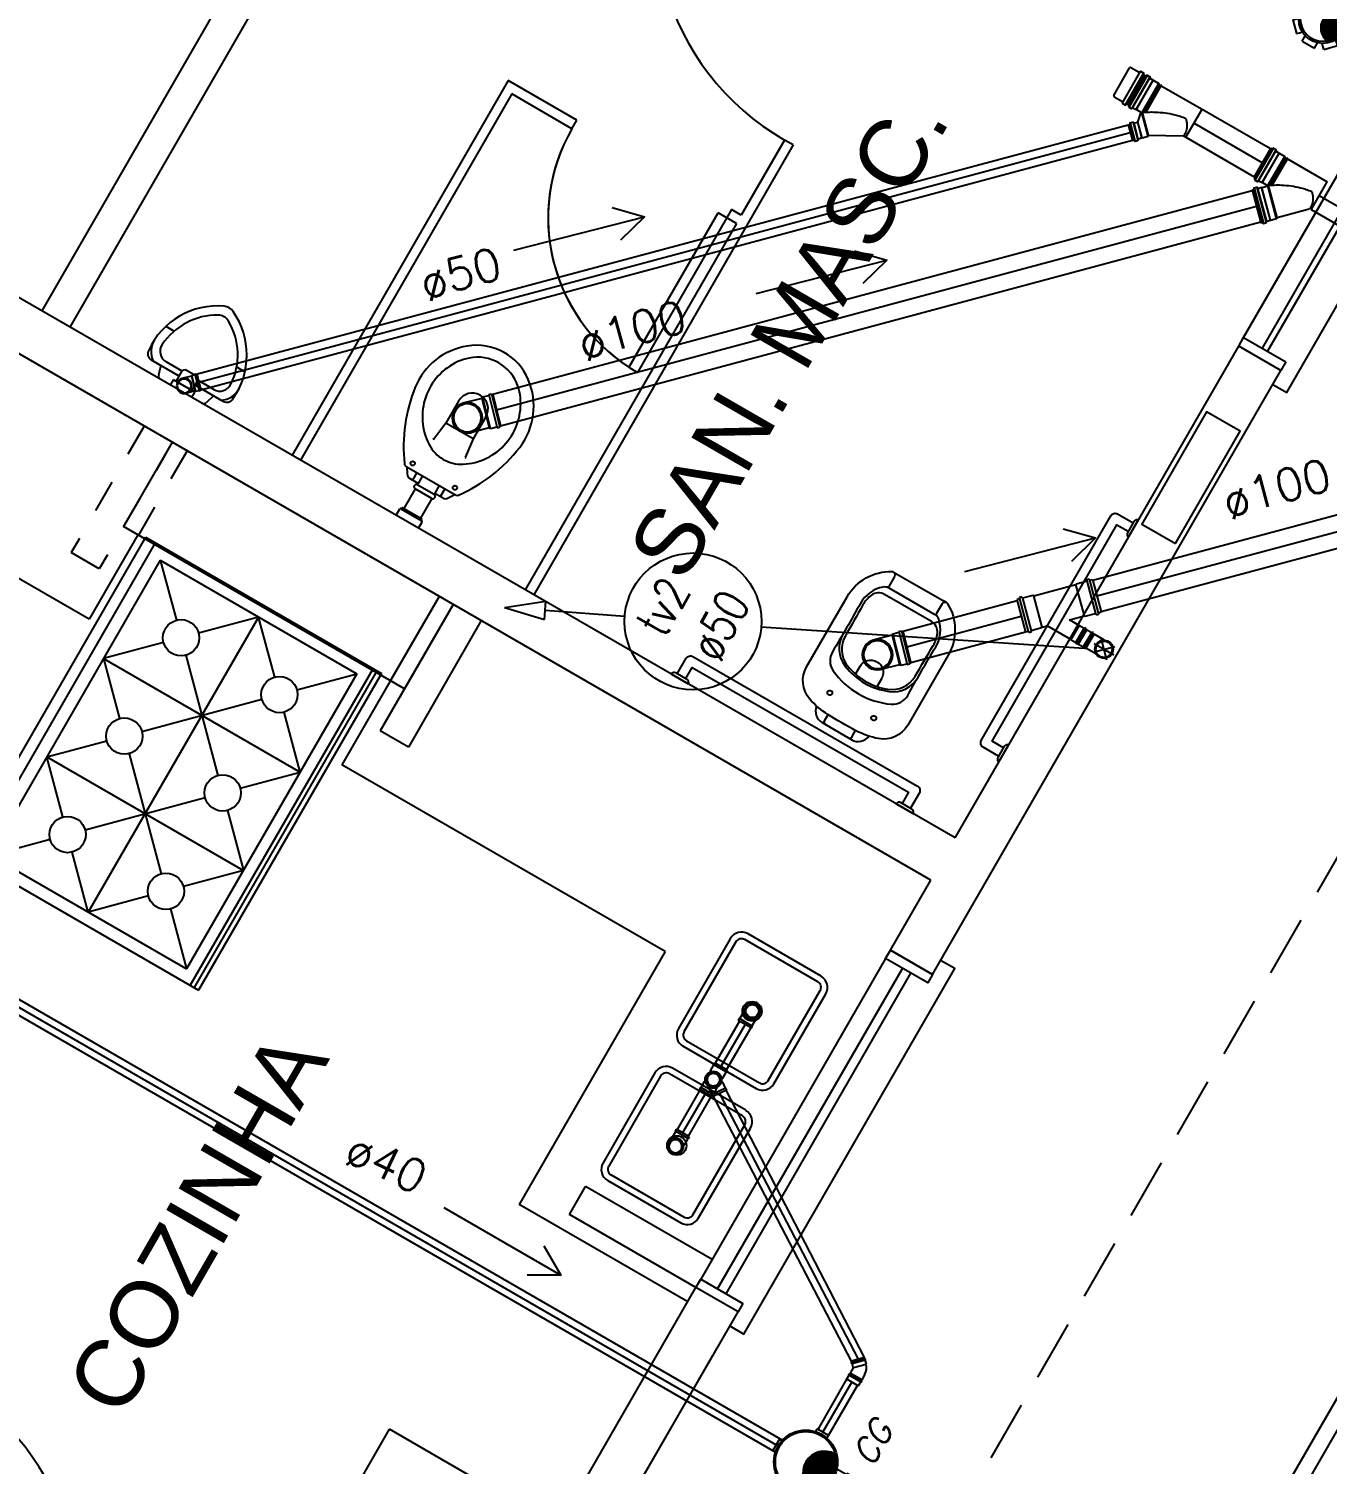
# Model space of a CAD drawing. Extents: x 384 to 538, y 71 to 145.
# Drawn here: x 477.157 to 481.161, y 98.528 to 102.953 of the extents above; entities that cross this region are included whole.
import ezdxf
from ezdxf.enums import TextEntityAlignment as Align

# ---------------------------------------------------------------- set-up
doc = ezdxf.new("R2010")
doc.units = 0
doc.header["$LTSCALE"] = 0.005
doc.linetypes.add('HIDDEN', pattern=[9.525, 6.35, -3.175])
doc.linetypes.add('TRACEJADO_G', pattern=[0.375, 0.25, -0.125])
doc.layers.get('0').update_dxf_attribs({"linetype": 'CONTINUOUS'})
for name, color, linetype in [('A-COTAS', 1, 'CONTINUOUS'), ('A-PAREDE', 5, 'CONTINUOUS'), ('A-PISOS-CTEL', 2, 'TRACEJADO_G'), ('A-TEXTO', 3, 'CONTINUOUS'), ('A-WC', 1, 'CONTINUOUS'), ('ARQ-ALV-CORTE', 5, 'CONTINUOUS'), ('ARQ-ALV-ENCOBERTA', 8, 'CONTINUOUS'), ('ARQ-ALV-VISTA2', 2, 'CONTINUOUS'), ('ARQ-BNC-VISTA', 1, 'CONTINUOUS'), ('ARQ-ESQ-VISTA1', 2, 'CONTINUOUS'), ('ARQ-TXT-1_050', 2, 'CONTINUOUS'), ('EIXOS', 1, 'CONTINUOUS'), ('ESGOTO', 3, 'CONTINUOUS'), ('H-ESGOTO', 3, 'CONTINUOUS'), ('H-SITUAÇÃO', 3, 'CONTINUOUS'), ('PAG', 1, 'CONTINUOUS'), ('PROJ', 4, 'CONTINUOUS'), ('SANIT', 3, 'CONTINUOUS'), ('TIGRECAD', 3, 'CONTINUOUS'), ('TINTERNO', 9, 'CONTINUOUS'), ('TUB-ESGOTO', 7, 'CONTINUOUS')]:
    doc.layers.add(name, color=color, linetype=linetype)
doc.styles.add('ARCAD1', font='romans.shx')
doc.styles.add('ESC-50-A20', font='arial.ttf', dxfattribs={"height": 0.1})
doc.styles.add('SIMPLEX', font='SIMPLEX.SHX')
doc.styles.get("Standard").update_dxf_attribs({"font": 'simplex.shx'})

# ---------------------------------------------------------------- blocks, each defined once
blk = doc.blocks.new('JO90100S')
at = {"layer": 'ESGOTO'}
for p, q in [((58.2, 46.7), (-1.9, 46.7)), ((58.2, 46.7), (61.6, 49)), ((58.2, -47.3), (58.2, 46.7)), ((61.6, 49), (61.6, -51)), ((61.6, 49), (81.6, 49)), ((81.6, -53.3), (81.6, 52)), ((81.6, 52), (90.2, 52)), ((90.2, -53.3), (90.2, 52)), ((90.2, 49), (93.6, 49)), ((93.6, -51), (93.6, 49)), ((58.2, -47.3), (-1.9, -47.2)), ((58.2, -47.3), (61.6, -51)), ((61.6, -51), (81.6, -51)), ((81.6, -53.3), (90.2, -53.3)), ((90.2, -51), (93.6, -51))]:
    blk.add_line(p, q, dxfattribs=at)
for radius in [46.9, 42.8]:
    blk.add_circle((0, 0), radius, dxfattribs=at)
blk = doc.blocks.new('*X14')
at = {"color": 0, "linetype": 'Continuous'}
for p, q in [((126.6, 133.1), (192.7, 133.1)), ((127.2, 135), (192.3, 135)), ((127.8, 136.9), (191.9, 136.9)), ((128.4, 138.8), (191.4, 138.8)), ((129.2, 140.6), (190.8, 140.6)), ((130, 142.5), (190.2, 142.5)), ((130.9, 144.4), (189.6, 144.4)), ((132, 146.2), (188.8, 146.2)), ((133.1, 148.1), (188, 148.1)), ((134.3, 150), (187.1, 150)), ((135.6, 151.9), (186.2, 151.9)), ((137.1, 153.8), (185.2, 153.8)), ((138.7, 155.6), (184.1, 155.6)), ((140.5, 157.5), (182.9, 157.5)), ((142.5, 159.4), (181.7, 159.4)), ((144.7, 161.2), (180.3, 161.2)), ((147.2, 163.1), (178.9, 163.1)), ((150, 165), (177.3, 165)), ((153.2, 166.9), (175.6, 166.9)), ((157.2, 168.8), (173.8, 168.8)), ((162.2, 170.6), (171.9, 170.6)), ((125, 121.9), (194, 121.9)), ((125, 120), (194, 120)), ((125, 118.1), (194, 118.1)), ((125.1, 123.8), (193.9, 123.8)), ((125.1, 116.2), (193.9, 116.2)), ((125.3, 125.6), (193.8, 125.6)), ((125.3, 114.4), (193.8, 114.4)), ((125.5, 127.5), (193.6, 127.5)), ((125.5, 112.5), (193.6, 112.5)), ((125.8, 129.4), (193.4, 129.4)), ((125.8, 110.6), (193.4, 110.6)), ((126.2, 131.2), (193.1, 131.2)), ((126.2, 108.8), (193.1, 108.8)), ((126.6, 106.9), (192.7, 106.9)), ((127.2, 105), (192.3, 105)), ((127.8, 103.1), (191.9, 103.1)), ((128.4, 101.2), (191.4, 101.2)), ((129.2, 99.4), (190.8, 99.4)), ((130, 97.5), (190.2, 97.5)), ((130.9, 95.6), (189.6, 95.6)), ((132, 93.8), (188.8, 93.8)), ((133.1, 91.9), (188, 91.9)), ((134.3, 90), (187.1, 90)), ((135.6, 88.1), (186.2, 88.1)), ((137.1, 86.2), (185.2, 86.2)), ((138.7, 84.4), (184.1, 84.4)), ((140.5, 82.5), (182.9, 82.5)), ((142.5, 80.6), (181.7, 80.6)), ((144.7, 78.8), (180.3, 78.8)), ((147.2, 76.9), (178.9, 76.9)), ((150, 75), (177.3, 75)), ((153.2, 73.1), (175.6, 73.1)), ((157.2, 71.2), (173.8, 71.2)), ((162.2, 69.4), (171.9, 69.4))]:
    blk.add_line(p, q, dxfattribs=at)
blk = doc.blocks.new('27150012')
at = {"layer": 'ESGOTO'}
for p, q in [((22, 90.5), (-22, 90.5)), ((-22, 90.5), (-22, 71.7)), ((22, 90.5), (22, 71.7)), ((-48.4, 79.5), (-79.5, 48.4)), ((-79.5, 48.4), (-66.3, 35.1)), ((-48.4, 79.5), (-35.1, 66.3)), ((48.4, 79.5), (35.1, 66.3)), ((79.5, 48.4), (48.4, 79.5)), ((79.5, 48.4), (66.3, 35.1)), ((-90.5, 22), (-90.5, -22)), ((-90.5, 22), (-71.7, 22)), ((69.8, 27.5), (111, 27.5)), ((111, 32), (111, -32)), ((111, 32), (124, 32)), ((124, 32), (124, -32)), ((124, 27.5), (129, 27.5)), ((129, 27.5), (129, -27.5)), ((-90.5, -22), (-71.7, -22)), ((-79.5, -48.4), (-66.3, -35.1)), ((79.5, -48.4), (66.3, -35.1)), ((69.8, -27.5), (111, -27.5)), ((111, -32), (124, -32)), ((124, -27.5), (129, -27.5)), ((-79.5, -48.4), (-48.4, -79.5)), ((-48.4, -79.5), (-35.1, -66.3)), ((-22, -90.5), (-22, -71.7)), ((22, -90.5), (22, -71.7)), ((48.4, -79.5), (35.1, -66.3)), ((48.4, -79.5), (79.5, -48.4)), ((-22, -90.5), (22, -90.5))]:
    blk.add_line(p, q, dxfattribs=at)
for radius in [75, 69]:
    blk.add_circle((0, 0), radius, dxfattribs=at)
at = {"layer": 'ESGOTO', "linetype": 'Continuous'}
blk.add_arc((53, 0), 53, 98.8356, 261.1644, dxfattribs=at)
blk.add_blockref('*X14', (-125, -120), dxfattribs=at)
blk = doc.blocks.new('*X16')
at = {"color": 0}
for p, q in [((217.5, 236.2), (288.7, 236.2)), ((219.9, 238.1), (287.4, 238.1)), ((222.6, 240), (286.1, 240)), ((225.4, 241.9), (284.8, 241.9)), ((228.5, 243.8), (283.3, 243.8)), ((231.9, 245.6), (281.9, 245.6)), ((235.7, 247.5), (280.3, 247.5)), ((240, 249.4), (278.7, 249.4)), ((245.2, 251.2), (277.1, 251.2)), ((251.7, 253.1), (275.3, 253.1)), ((261.8, 255), (273.5, 255)), ((185.1, 178.1), (309, 178.1)), ((185.4, 180), (308.8, 180)), ((185.7, 181.9), (308.6, 181.9)), ((186, 183.8), (308.4, 183.8)), ((186.4, 185.6), (308.1, 185.6)), ((186.8, 187.5), (307.8, 187.5)), ((187.2, 189.4), (307.5, 189.4)), ((187.7, 191.2), (307.1, 191.2)), ((188.3, 193.1), (306.7, 193.1)), ((188.9, 195), (306.3, 195)), ((189.5, 196.9), (305.9, 196.9)), ((190.2, 198.8), (305.4, 198.8)), ((191, 200.6), (304.9, 200.6)), ((191.8, 202.5), (304.4, 202.5)), ((192.6, 204.4), (303.8, 204.4)), ((193.5, 206.2), (303.2, 206.2)), ((194.4, 208.1), (302.6, 208.1)), ((195.4, 210), (301.9, 210)), ((196.5, 211.9), (301.2, 211.9)), ((197.6, 213.8), (300.5, 213.8)), ((198.8, 215.6), (299.7, 215.6)), ((200.1, 217.5), (298.9, 217.5)), ((201.4, 219.4), (298.1, 219.4)), ((202.8, 221.2), (297.2, 221.2)), ((204.3, 223.1), (296.3, 223.1)), ((205.9, 225), (295.3, 225)), ((207.5, 226.9), (294.3, 226.9)), ((209.3, 228.8), (293.3, 228.8)), ((211.2, 230.6), (292.2, 230.6)), ((213.1, 232.5), (291.1, 232.5)), ((215.3, 234.4), (289.9, 234.4)), ((184.4, 166.9), (309.4, 166.9)), ((184.5, 170.6), (309.4, 170.6)), ((184.5, 168.8), (309.4, 168.8)), ((184.5, 165), (309.4, 165)), ((184.5, 163.1), (309.4, 163.1)), ((184.6, 172.5), (309.3, 172.5)), ((184.6, 161.2), (309.3, 161.2)), ((184.7, 174.4), (309.2, 174.4)), ((184.8, 159.4), (309.2, 159.4)), ((184.9, 176.2), (309.1, 176.2)), ((185, 157.5), (309.1, 157.5)), ((185.2, 155.6), (308.9, 155.6)), ((185.5, 153.8), (308.7, 153.8)), ((185.8, 151.9), (308.5, 151.9)), ((186.2, 150), (308.2, 150)), ((186.5, 148.1), (308, 148.1)), ((187, 146.2), (307.7, 146.2)), ((187.5, 144.4), (307.3, 144.4)), ((188, 142.5), (307, 142.5)), ((188.6, 140.6), (306.6, 140.6)), ((189.2, 138.8), (306.1, 138.8)), ((189.8, 136.9), (305.7, 136.9)), ((190.6, 135), (305.2, 135)), ((191.3, 133.1), (304.7, 133.1)), ((192.1, 131.2), (304.1, 131.2)), ((193, 129.4), (303.5, 129.4)), ((193.9, 127.5), (302.9, 127.5)), ((194.9, 125.6), (302.3, 125.6)), ((195.9, 123.8), (301.6, 123.8)), ((197, 121.9), (300.9, 121.9)), ((198.2, 120), (300.1, 120)), ((199.4, 118.1), (299.4, 118.1)), ((200.7, 116.2), (298.5, 116.2)), ((202, 114.4), (297.7, 114.4)), ((203.5, 112.5), (296.8, 112.5)), ((205, 110.6), (295.9, 110.6)), ((206.6, 108.8), (294.9, 108.8)), ((208.3, 106.9), (293.9, 106.9)), ((210.1, 105), (292.8, 105)), ((212.1, 103.1), (291.7, 103.1)), ((214.1, 101.2), (290.6, 101.2)), ((216.3, 99.4), (289.4, 99.4)), ((218.6, 97.5), (288.1, 97.5)), ((221.1, 95.6), (286.8, 95.6)), ((223.8, 93.8), (285.5, 93.8)), ((226.8, 91.9), (284.1, 91.9)), ((230, 90), (282.7, 90)), ((233.5, 88.1), (281.2, 88.1)), ((237.6, 86.2), (279.6, 86.2)), ((242.2, 84.4), (278, 84.4)), ((247.9, 82.5), (276.3, 82.5)), ((255.5, 80.6), (274.5, 80.6))]:
    blk.add_line(p, q, dxfattribs=at)
blk = doc.blocks.new('27150225')
at = {"layer": 'ESGOTO'}
for p, q in [((27, 141), (-27, 141)), ((-27, 128.2), (-27, 141)), ((27, 128.2), (27, 141)), ((-141, 27), (-141, -27)), ((-141, 27), (-128.2, 27)), ((124.7, 40), (169, 40)), ((169, 44.5), (182, 44.5)), ((169, -44.5), (169, 44.5)), ((182, -44.5), (182, 44.5)), ((182, 40), (187, 40)), ((187, -40), (187, 40)), ((-141, -27), (-128.2, -27)), ((124.7, -40), (169, -40)), ((169, -44.5), (182, -44.5)), ((182, -40), (187, -40)), ((-27, -141), (-27, -128.2)), ((-27, -141), (27, -141)), ((27, -141), (27, -128.2))]:
    blk.add_line(p, q, dxfattribs=at)
for radius in [131, 125]:
    blk.add_circle((0, 0), radius, dxfattribs=at)
blk.add_arc((88.4, 0), 88.4, 90, 270, dxfattribs=at)
blk.add_blockref('*X16', (-184.4, -167.3), dxfattribs=at)
blk = doc.blocks.new('2756042S')
at = {"layer": 'ESGOTO'}
for p, q in [((18, 21), (13.6, 21)), ((18, 21), (19, 22)), ((18, 17.3), (18, 21)), ((19, 22), (40, 22)), ((19, 16.2), (19, 22)), ((40, 23), (40, -23)), ((40, 23), (47, 23)), ((47, 23), (47, -23)), ((18, -21), (13.6, -21)), ((18, -21), (18, -17.3)), ((18, -21), (19, -22)), ((19, -22), (19, -16.2)), ((19, -22), (40, -22)), ((40, -23), (47, -23))]:
    blk.add_line(p, q, dxfattribs=at)
for radius in [25, 22, 20]:
    blk.add_circle((0, 0), radius, dxfattribs=at)
blk = doc.blocks.new('INTER')
at = {"layer": 'PROJ'}
for p, q in [((-0.0107, 0.0628), (0.0628, -0.0107)), ((0.0692, -0.0043), (-0.0043, 0.0692)), ((0.0363, -0.0344), (-0.0344, 0.0363)), ((-0.156, -0.0824), (-0.0824, -0.156)), ((-0.0587, -0.1295), (-0.1295, -0.0587)), ((-0.0888, -0.1624), (-0.1624, -0.0888)), ((-0.025, -0.13), (0.025, -0.13)), ((0.026, -0.1477), (-0.026, -0.1477)), ((-0.026, -0.1522), (0.026, -0.1522))]:
    blk.add_line(p, q, dxfattribs=at)
at = {"layer": 'SANIT'}
for p, q in [((-0.0341, 0.0395), (-0.0107, 0.0628)), ((-0.0128, 0.0664), (-0.0078, 0.0714)), ((-0.0107, 0.0628), (-0.0128, 0.0664)), ((-0.0043, 0.0692), (-0.0078, 0.0714)), ((-0.0043, 0.0692), (0.002, 0.0756)), ((0.002, 0.0756), (0.0756, 0.002)), ((-0.0344, 0.0363), (-0.1295, -0.0587)), ((-0.0344, 0.0363), (-0.0341, 0.0395)), ((0.0692, -0.0043), (0.0756, 0.002)), ((0.0363, -0.0344), (0.025, -0.0457)), ((0.0363, -0.0344), (0.0395, -0.0341)), ((0.0395, -0.0341), (0.0628, -0.0107)), ((0.0628, -0.0107), (0.0664, -0.0128)), ((0.0664, -0.0128), (0.0714, -0.0078)), ((0.0692, -0.0043), (0.0714, -0.0078)), ((-0.1595, -0.0803), (-0.1645, -0.0853)), ((-0.1624, -0.0888), (-0.1645, -0.0853)), ((-0.156, -0.0824), (-0.1595, -0.0803)), ((-0.1326, -0.0591), (-0.156, -0.0824)), ((-0.1295, -0.0587), (-0.1326, -0.0591)), ((0.025, -0.13), (0.025, -0.0457)), ((-0.1624, -0.0888), (-0.1687, -0.0952)), ((-0.1687, -0.0952), (-0.0952, -0.1687)), ((-0.0591, -0.1326), (-0.0824, -0.156)), ((-0.0587, -0.1295), (-0.0591, -0.1326)), ((-0.025, -0.0957), (-0.0587, -0.1295)), ((-0.025, -0.13), (-0.026, -0.1312)), ((-0.026, -0.1312), (-0.026, -0.1477)), ((-0.025, -0.13), (-0.025, -0.0957)), ((0.025, -0.13), (0.026, -0.1312)), ((0.026, -0.1312), (0.026, -0.1477)), ((-0.0888, -0.1624), (-0.0952, -0.1687)), ((-0.0888, -0.1624), (-0.0853, -0.1645)), ((-0.0803, -0.1595), (-0.0853, -0.1645)), ((-0.0824, -0.156), (-0.0803, -0.1595)), ((-0.026, -0.1477), (-0.028, -0.1482)), ((-0.028, -0.1482), (-0.028, -0.1518)), ((-0.026, -0.1522), (-0.028, -0.1518)), ((-0.026, -0.1522), (-0.026, -0.1568)), ((-0.026, -0.1568), (0.026, -0.1568)), ((0.026, -0.1477), (0.028, -0.1482)), ((0.026, -0.1522), (0.028, -0.1518)), ((0.026, -0.1522), (0.026, -0.1568)), ((0.028, -0.1482), (0.028, -0.1518))]:
    blk.add_line(p, q, dxfattribs=at)

msp = doc.modelspace()

# ---------------------------------------------------------------- linework, layer by layer
at = {"layer": 'A-PAREDE', "color": 251}
for p, q in [((480.0136, 100.4588), (476.1589, 102.6822)), ((479.9387, 100.3288), (476.084, 102.5523)), ((480.0136, 100.4588), (480.888, 101.9747)), ((481.0179, 101.8997), (480.888, 101.9747)), ((479.9438, 100.0376), (481.0179, 101.8997))]:
    msp.add_line(p, q, dxfattribs=at)
at = {"layer": 'A-PAREDE', "color": 2, "extrusion": (0, 0, -1)}
for p, q in [((478.6527, 102.2704), (479.0556, 102.3732)), ((479.3997, 102.1365), (479.8026, 102.2394)), ((480.0436, 101.2801), (480.4465, 101.383)), ((478.4373, 99.3192), (478.7974, 99.1113))]:
    msp.add_line(p, q, dxfattribs=at)
at = {"layer": 'A-PAREDE', "color": 2}
for points in [[(478.9556, 102.4013), (479.0556, 102.3732), (478.9813, 102.3007)], [(479.7027, 102.2675), (479.8026, 102.2394), (479.7284, 102.1669)], [(480.3465, 101.411), (480.4465, 101.383), (480.3722, 101.3104)], [(478.7455, 99.2012), (478.7974, 99.1113), (478.6936, 99.1113)]]:
    msp.add_lwpolyline(points, dxfattribs=at)
at = {"layer": 'A-PAREDE', "color": 251}
msp.add_lwpolyline([(480.6927, 101.3658), (480.8925, 101.7123), (480.7886, 101.7723), (480.5887, 101.4258)], close=True, dxfattribs=at)
at = {"layer": 'A-PISOS-CTEL', "color": 251, "linetype": 'TRACEJADO_G', "ltscale": 150}
msp.add_lwpolyline([(468.8852, 95.2758), (477.6541, 110.478), (484.6706, 106.4308), (475.9016, 91.2286)], close=True, dxfattribs=at)
at = {"layer": 'A-WC', "color": 251}
for p, q in [((478.6353, 102.7926), (477.9693, 101.638)), ((478.8471, 102.6704), (478.6353, 102.7926)), ((478.6463, 102.7516), (477.9953, 101.623)), ((478.6463, 102.7516), (477.9953, 101.623)), ((478.8321, 102.6444), (478.6463, 102.7516)), ((478.8321, 102.6444), (478.8471, 102.6704)), ((479.4877, 102.6092), (479.3543, 102.3779)), ((479.5137, 102.5942), (479.4877, 102.6092)), ((479.5137, 102.5942), (478.7143, 101.2083)), ((479.0077, 101.9082), (479.2825, 102.3846)), ((479.3235, 102.3956), (479.0337, 101.8932)), ((479.3393, 102.3519), (479.2825, 102.3846)), ((479.3393, 102.3519), (479.2825, 102.3846)), ((479.3543, 102.3779), (479.3235, 102.3956)), ((479.3393, 102.3519), (478.6883, 101.2232)), ((479.3393, 102.3519), (479.3085, 102.3696))]:
    msp.add_line(p, q, dxfattribs=at)
msp.add_arc((479.3085, 102.3696), 0.55, 150.0228, 240.0228, dxfattribs=at)
at = {"layer": 'ARQ-ALV-CORTE', "color": 251}
for p, q in [((478.3162, 100.9184), (477.4499, 101.418)), ((477.5173, 101.3854), (476.9538, 100.4094)), ((477.5476, 101.3679), (476.9841, 100.3919)), ((477.4933, 101.3931), (477.3434, 101.1332)), ((477.5173, 101.3854), (478.2447, 100.9654)), ((477.563, 101.3145), (477.038, 100.4052)), ((477.375, 101.2881), (477.2884, 101.3381)), ((477.563, 101.3145), (477.6126, 101.1296)), ((477.563, 101.3145), (478.1692, 100.9645)), ((479.8235, 101.2782), (479.9866, 101.1842)), ((478.4228, 101.2032), (478.2729, 100.9434)), ((479.9866, 101.1842), (479.9781, 101.1891)), ((477.8661, 101.1395), (477.3411, 100.2302)), ((477.8661, 101.1395), (477.6811, 101.09)), ((477.9157, 100.9546), (477.8661, 101.1395)), ((478.4661, 101.1783), (478.2412, 100.7885)), ((478.4661, 101.1783), (478.3162, 100.9184)), ((479.9731, 101.1804), (479.9553, 101.1496)), ((478.5527, 101.1283), (478.3278, 100.7385)), ((477.573, 101.061), (477.388, 101.0114)), ((477.388, 101.0114), (477.4376, 100.8264)), ((477.388, 101.0114), (477.9942, 100.6614)), ((477.6415, 101.0214), (477.7407, 100.6514)), ((478.1692, 100.9645), (477.6442, 100.0552)), ((478.2188, 100.9804), (477.6553, 100.0044)), ((478.2309, 100.9734), (477.6674, 99.9974)), ((478.2447, 100.9654), (477.6812, 99.9894)), ((477.9843, 100.915), (478.1692, 100.9645)), ((478.2729, 100.9434), (478.123, 100.6835)), ((477.5061, 100.7868), (477.8761, 100.886)), ((477.9942, 100.6614), (477.9447, 100.8464)), ((478.3278, 100.7385), (478.2412, 100.7885)), ((477.213, 100.7083), (477.398, 100.7579)), ((477.2626, 100.5233), (477.213, 100.7083)), ((477.213, 100.7083), (477.8192, 100.3583)), ((477.4665, 100.7183), (477.5657, 100.3483)), ((477.8093, 100.6118), (477.9942, 100.6614)), ((479.1191, 100.1089), (478.123, 100.6835)), ((477.3311, 100.4837), (477.7011, 100.5829)), ((477.7697, 100.5433), (477.8192, 100.3583)), ((477.038, 100.4052), (477.223, 100.4548)), ((476.9538, 100.4094), (477.6812, 99.9894)), ((477.038, 100.4052), (477.6442, 100.0552)), ((477.3411, 100.2302), (477.2915, 100.4152)), ((477.8192, 100.3583), (477.6343, 100.3087)), ((479.8139, 100.1126), (479.9387, 100.3288)), ((477.5261, 100.2798), (477.3411, 100.2302)), ((477.5947, 100.2402), (477.6442, 100.0552)), ((478.7646, 98.2935), (479.2142, 99.0728)), ((478.8946, 98.2186), (479.3441, 98.9979)), ((479.0543, 98.4955), (479.2666, 98.8636)), ((478.7894, 98.3365), (478.2697, 98.6363))]:
    msp.add_line(p, q, dxfattribs=at)
for points in [[(480.1473, 100.7106), (480.0997, 100.7381, -0.414214), (480.0942, 100.7586), (480.4939, 101.4516, -0.414214), (480.5144, 101.4571), (480.5621, 101.4296)], [(480.5782, 101.4376, 0.414214), (480.5646, 101.4339), (480.5446, 101.3993, 0.414214), (480.5482, 101.3856), (480.5782, 101.4376)], [(479.9731, 101.1804, -0.407906), (479.9866, 101.1842, -0.131537), (479.9903, 101.1806, -0.273863), (479.9921, 101.0221), (479.8673, 100.8058, -0.319419), (479.7774, 100.7646, -0.074713), (479.7076, 100.7892, -0.017899), (479.6211, 100.8391, -0.074713), (479.5649, 100.8872, -0.319419), (479.5555, 100.9857), (479.6803, 101.202, -0.273863), (479.8184, 101.2798, -0.136488), (479.8235, 101.2782, -0.402244), (479.8268, 101.2648), (479.809, 101.2339, -0.337727), (479.8031, 101.2315)], [(479.668, 101.0872, 0.305538), (479.6745, 100.9881, 0.097448), (479.7345, 100.9357, 0.097448), (479.8099, 100.91, 0.305538), (479.899, 100.954)], [(479.1567, 100.9646), (479.1842, 101.0122, -0.414214), (479.2047, 101.0177), (479.8977, 100.618, -0.414214), (479.9031, 100.5975), (479.8757, 100.5499)], [(479.7063, 100.9634), (479.7203, 100.9877, -1), (479.7866, 100.9495)], [(479.1907, 100.9334, 0.414214), (479.187, 100.9471), (479.1524, 100.9671, 0.414214), (479.1387, 100.9634), (479.1907, 100.9334)], [(479.5864, 100.8643, 0.378909), (479.6033, 100.8141), (479.6949, 100.7612, 0.378909), (479.7468, 100.7718)], [(479.6144, 100.8076, -0.414214), (479.6112, 100.8198), (479.6221, 100.8387)], [(479.6837, 100.7677, 0.414214), (479.6959, 100.7709), (479.7068, 100.7899)], [(480.1785, 100.7446, 0.414214), (480.1648, 100.741), (480.1448, 100.7063, 0.414214), (480.1485, 100.6927), (480.1785, 100.7446)], [(479.8837, 100.5337, 0.414214), (479.88, 100.5474), (479.8454, 100.5674, 0.414214), (479.8317, 100.5637), (479.8837, 100.5337)]]:
    msp.add_lwpolyline(points, format="xyb", dxfattribs=at)
for points in [[(480.1623, 100.7366), (480.1277, 100.7566), (480.5124, 101.4236), (480.5471, 101.4036)], [(479.1827, 100.9496), (479.2027, 100.9843), (479.8697, 100.5995), (479.8497, 100.5649)], [(479.7726, 100.9252), (479.7871, 100.9504)]]:
    msp.add_lwpolyline(points, dxfattribs=at)
for points in [[(479.8162, 100.8709, 0.295956), (479.8674, 100.8981, -0.008003), (479.9536, 101.0473, 0.219669), (479.9627, 101.1325, 0.1825), (479.9503, 101.1477), (479.8099, 101.2286, 0.1825), (479.7906, 101.2318, 0.21967), (479.7214, 101.1812, -0.008003), (479.6353, 101.032, 0.295956), (479.6375, 100.974, 0.109342), (479.7154, 100.9026, 0.109342)], [(479.7726, 100.9252, 0.042994), (479.8059, 100.9169, 0.312272), (479.8907, 100.9575, -0.00507), (479.9459, 101.0519, 0.107996), (479.9586, 101.0897, 0.297508), (479.9403, 101.1259), (479.7961, 101.2091, 0.297509), (479.7555, 101.2068, 0.107996), (479.7292, 101.1769, -0.00507), (479.6751, 101.0819, 0.312272), (479.6825, 100.9881, 0.091294), (479.7376, 100.9411, 0.048111)], [(479.6232, 100.8994, -1), (479.6308, 100.9125, -1)], [(479.7587, 100.8212, -1), (479.7663, 100.8343, -1)]]:
    msp.add_lwpolyline(points, format="xyb", close=True, dxfattribs=at)
for centre in [(477.6271, 101.0755), (477.9302, 100.9005), (477.4521, 100.7724), (477.7552, 100.5974), (477.2771, 100.4692), (477.5802, 100.2942)]:
    msp.add_circle(centre, 0.056, dxfattribs=at)
msp.add_arc((479.9599, 101.1469), 0.00533, 150.0228, 224.6676, dxfattribs=at)
at = {"layer": 'ARQ-ALV-ENCOBERTA', "color": 251, "linetype": 'HIDDEN'}
for p, q in [((477.5132, 101.7279), (477.2884, 101.3381)), ((477.5998, 101.6779), (477.375, 101.2881)), ((477.6454, 101.6516), (477.4955, 101.3918))]:
    msp.add_line(p, q, dxfattribs=at)
at = {"layer": 'ARQ-ALV-VISTA2', "color": 251, "ltscale": 0.1}
for p, q in [((477.1984, 102.0827), (477.8644, 103.2373)), ((477.285, 102.0327), (477.951, 103.1873)), ((477.5803, 102.0355), (477.6059, 102.0207)), ((477.4754, 101.9231), (477.4753, 101.9229)), ((477.4754, 101.9231), (477.4753, 101.9229)), ((477.6215, 101.8819), (477.5354, 101.9315)), ((477.5647, 101.9147), (477.5579, 101.8861)), ((477.6303, 101.8971), (477.5811, 101.9255)), ((477.6122, 101.8656), (477.6296, 101.8959)), ((477.6747, 101.8815), (477.6433, 101.8996)), ((477.7996, 101.909), (477.8239, 101.895)), ((477.5947, 101.8541), (477.604, 101.8703)), ((477.669, 101.8328), (477.604, 101.8703)), ((477.6609, 101.8375), (477.6784, 101.8678)), ((477.7563, 101.8041), (477.6703, 101.8538)), ((477.7283, 101.8406), (477.679, 101.869)), ((477.6596, 101.8166), (477.669, 101.8328)), ((477.7271, 101.821), (477.7057, 101.8008)), ((478.4828, 101.8052), (478.4435, 101.7372)), ((478.4435, 101.7372), (478.406, 101.6874)), ((478.5278, 101.6886), (478.4435, 101.7372)), ((478.567, 101.7566), (478.5278, 101.6886)), ((478.406, 101.6874), (478.4032, 101.687)), ((478.5278, 101.6886), (478.5034, 101.6312)), ((478.5034, 101.6312), (478.5046, 101.6286)), ((478.3231, 101.6025), (478.3204, 101.604)), ((478.3231, 101.6025), (478.4715, 101.5169)), ((478.3542, 101.5845), (478.3408, 101.5612)), ((478.3579, 101.5513), (478.3298, 101.5675)), ((478.3579, 101.5513), (478.3553, 101.5469)), ((478.4071, 101.517), (478.3554, 101.5468)), ((478.3713, 101.5746), (478.3579, 101.5513)), ((478.4232, 101.5447), (478.4098, 101.5214)), ((478.3483, 101.5348), (478.3133, 101.4741)), ((478.4001, 101.5049), (478.3484, 101.5347)), ((478.4003, 101.5048), (478.3653, 101.4442)), ((478.4098, 101.5214), (478.4072, 101.5169)), ((478.4098, 101.5214), (478.4379, 101.5052)), ((478.4403, 101.5348), (478.4269, 101.5115)), ((478.4715, 101.5169), (478.4741, 101.5153)), ((478.2897, 101.4532), (478.3012, 101.4731)), ((478.3039, 101.4738), (478.3065, 101.4723)), ((478.3065, 101.4723), (478.308, 101.4749)), ((478.3065, 101.4723), (478.3671, 101.4374)), ((478.3107, 101.4757), (478.3679, 101.4427)), ((478.359, 101.4132), (478.3705, 101.4331)), ((478.3671, 101.4374), (478.3686, 101.44)), ((478.3671, 101.4374), (478.3697, 101.4359))]:
    msp.add_line(p, q, dxfattribs=at)
for centre in [(478.3413, 101.6129), (478.4713, 101.5379)]:
    msp.add_circle(centre, 0.00682, dxfattribs=at)
for centre, radius, start, end in [((477.7397, 101.8642), 0.234, 85.0251, 155.2229), ((477.7397, 101.8642), 0.2059, 89.5768, 146.1536), ((477.7409, 102.0326), 0.0375, 30.4688, 89.5768), ((477.7567, 102.06), 0.0375, 35.0205, 85.0251), ((477.5958, 101.9472), 0.234, 324.8227, 35.0205), ((477.5958, 101.9472), 0.2059, 333.892, 30.4688), ((477.5998, 101.958), 0.0656, 146.1536, 207.0816), ((477.5998, 101.958), 0.0375, 146.1536, 240.0228), ((477.5467, 101.951), 0.0225, 150.0228, 240.0228), ((478.5417, 101.769), 0.2081, 99.1249, 157.7033), ((478.5462, 101.7815), 0.1592, 101.3527, 114.2742), ((478.5376, 101.8029), 0.174, 23.1347, 99.5461), ((478.5408, 101.8085), 0.1317, 60.0228, 101.3527), ((477.6383, 101.8909), 0.01, 60.0228, 150.0228), ((478.5575, 101.7565), 0.1866, 114.2742, 207.3429), ((478.5408, 101.8085), 0.1317, 18.6929, 60.0228), ((477.5707, 101.883), 0.0131, 166.722, 240.0228), ((477.6697, 101.8728), 0.01, 330.0228, 60.0228), ((477.6697, 101.8728), 0.01, 330.0228, 60.0228), ((477.747, 101.8731), 0.0375, 240.0228, 333.892), ((478.7967, 101.6645), 0.4837, 157.7033, 186.2651), ((478.5147, 101.7997), 0.1592, 5.7713, 18.6929), ((478.5062, 101.7895), 0.2081, 322.3423, 23.1347), ((477.747, 101.8731), 0.0656, 272.964, 333.892), ((477.7676, 101.8236), 0.0225, 240.0228, 330.0228), ((478.5249, 101.7809), 0.0486, 330.0228, 150.0228), ((478.4874, 101.7969), 0.1866, 272.7027, 5.7713), ((477.6967, 101.8104), 0.0131, 240.0228, 313.3236), ((478.491, 101.7221), 0.1117, 207.3429, 240.0228), ((478.491, 101.7221), 0.1117, 240.0228, 272.7027), ((478.2881, 101.9579), 0.4837, 293.6774, 322.3423), ((478.325, 101.6119), 0.00909, 181.0403, 240.0228), ((478.7996, 101.6258), 0.4771, 182.8046, 186.1832), ((478.3343, 101.5754), 0.00909, 186.1832, 240.0228), ((478.3519, 101.5407), 0.00697, 60.0228, 240.0228), ((478.4036, 101.5109), 0.00697, 240.0228, 60.0228), ((478.4424, 101.513), 0.00909, 240.0228, 293.8624), ((478.2531, 101.9411), 0.4771, 293.8624, 297.241), ((478.4787, 101.5232), 0.00909, 240.0228, 293.687), ((478.3029, 101.4721), 0.002, 60.0228, 150.0228), ((478.3097, 101.4739), 0.002, 60.0228, 150.0228), ((478.3669, 101.441), 0.002, 330.0228, 60.0228), ((478.3687, 101.4341), 0.002, 330.0228, 60.0228)]:
    msp.add_arc(centre, radius, start, end, dxfattribs=at)
at = {"layer": 'ARQ-BNC-VISTA', "color": 251}
for p, q in [((477.3434, 101.1332), (476.3039, 101.7328)), ((477.5998, 101.6779), (477.4499, 101.418)), ((477.5952, 97.4669), (478.2697, 98.6363))]:
    msp.add_line(p, q, dxfattribs=at)
at = {"layer": 'ARQ-ESQ-VISTA1', "color": 251}
for p, q in [((480.903, 102.0007), (481.3727, 102.8149)), ((481.429, 102.7824), (480.9596, 101.9685)), ((481.4464, 102.7724), (480.9769, 101.9585)), ((479.3202, 100.1481), (479.1602, 99.871)), ((479.3375, 100.1381), (479.1775, 99.861)), ((479.59, 100.0155), (479.3649, 100.1455)), ((479.6, 100.0328), (479.3749, 100.1628)), ((479.1191, 100.1089), (478.6694, 99.3293)), ((479.7989, 100.0866), (479.2291, 99.0988)), ((479.9438, 100.0376), (479.8139, 100.1126)), ((479.2811, 99.0688), (479.8509, 100.0566)), ((479.3071, 99.0538), (479.8769, 100.0416)), ((479.4373, 99.711), (479.5973, 99.9881)), ((479.4547, 99.701), (479.6147, 99.9781)), ((479.1749, 99.8164), (479.4, 99.6864)), ((479.1849, 99.8337), (479.41, 99.7037)), ((479.0878, 99.7344), (478.9279, 99.4572)), ((479.1052, 99.7244), (478.9453, 99.4473)), ((479.3577, 99.6019), (479.1325, 99.7318)), ((479.3677, 99.6192), (479.1425, 99.7491)), ((479.2051, 99.2974), (479.365, 99.5745)), ((479.2225, 99.2874), (479.3824, 99.5646)), ((478.9526, 99.4199), (479.1778, 99.29)), ((478.8244, 99.2977), (478.8743, 99.3843)), ((479.2641, 99.1594), (478.8743, 99.3843)), ((478.9426, 99.4026), (479.1678, 99.2727)), ((479.1892, 99.0295), (478.6694, 99.3293)), ((479.2142, 99.0728), (478.8244, 99.2977)), ((479.3441, 98.9979), (479.2142, 99.0728)), ((479.3441, 98.9979), (479.2142, 99.0728))]:
    msp.add_line(p, q, dxfattribs=at)
for points in [[(480.9929, 101.8564), (481.0363, 101.8314), (481.5859, 102.7843), (481.5426, 102.8093)], [(479.3191, 98.9546), (479.3624, 98.9296), (480.0121, 100.056), (479.9688, 100.0809)]]:
    msp.add_lwpolyline(points, dxfattribs=at)
for points in [[(481.0329, 101.9257), (481.0179, 101.8997), (480.888, 101.9747), (480.903, 102.0007)], [(479.9438, 100.0376), (479.9288, 100.0116), (479.7989, 100.0866), (479.8139, 100.1126)], [(479.3591, 99.0239), (479.3441, 98.9979), (479.2142, 99.0728), (479.2291, 99.0988)]]:
    msp.add_lwpolyline(points, close=True, dxfattribs=at)
for centre in [(479.3874, 99.9246), (479.1552, 99.5109)]:
    msp.add_circle(centre, 0.03, dxfattribs=at)
for centre, radius, start, end in [((479.3549, 100.1281), 0.04, 60, 150), ((479.3549, 100.1281), 0.02, 60, 150), ((479.58, 99.9981), 0.04, 330, 60), ((479.58, 99.9981), 0.02, 330, 60), ((479.1949, 99.851), 0.04, 150, 240), ((479.1949, 99.851), 0.02, 150, 240), ((479.1225, 99.7145), 0.04, 60.0228, 150.0228), ((479.1225, 99.7145), 0.02, 60.0228, 150.0228), ((479.42, 99.721), 0.04, 240, 330), ((479.42, 99.721), 0.02, 240, 330), ((479.3477, 99.5845), 0.02, 330.0228, 60.0228), ((479.3477, 99.5845), 0.04, 330.0228, 60.0228), ((478.9626, 99.4373), 0.04, 150.0228, 240.0228), ((478.9626, 99.4373), 0.02, 150.0228, 240.0228), ((479.1878, 99.3074), 0.04, 240.0228, 330.0228), ((479.1878, 99.3074), 0.02, 240.0228, 330.0228), ((476.5129, 98.0924), 0.8, 329.9511, 57.1568)]:
    msp.add_arc(centre, radius, start, end, dxfattribs=at)
at = {"layer": 'EIXOS', "extrusion": (0, 0, -1)}
for p, q in [((480.7499, 102.6612), (480.9606, 102.5396)), ((481.1361, 102.4383), (482.2323, 101.8054))]:
    msp.add_line(p, q, dxfattribs=at)
at = {"layer": 'EIXOS'}
for p, q in [((477.6817, 101.8637), (480.5534, 102.6331)), ((478.5999, 101.7775), (480.9426, 102.4052)), ((480.4507, 101.2045), (482.2128, 101.6766)), ((480.8831, 98.0993), (482.7832, 101.3903)), ((479.8644, 101.0474), (480.2175, 101.142)), ((477.043, 99.9847), (479.4614, 98.5884)), ((479.3659, 99.8836), (479.2914, 99.7545)), ((479.2444, 99.673), (479.1734, 99.55)), ((479.7157, 98.8521), (479.288, 99.6713)), ((479.6059, 98.627), (479.6951, 98.7816))]:
    msp.add_line(p, q, dxfattribs=at)
at = {"layer": 'H-ESGOTO'}
for p, q in [((478.6244, 101.1693), (478.7513, 101.1879)), ((478.747, 101.1317), (478.7513, 101.1879)), ((478.6244, 101.1693), (478.747, 101.1317)), ((478.9949, 101.141), (478.7492, 101.1598)), ((479.4156, 101.1088), (480.4108, 101.0433))]:
    msp.add_line(p, q, dxfattribs=at)
at = {"layer": 'H-ESGOTO', "color": 2}
for p, q in [((480.3935, 101.0568), (480.4185, 101.1001)), ((480.4185, 101.1001), (480.42, 101.1004)), ((480.42, 101.1004), (480.4344, 101.0921)), ((480.4344, 101.0921), (480.4358, 101.0936)), ((480.4358, 101.0936), (480.4389, 101.0918)), ((480.3935, 101.0568), (480.394, 101.0553)), ((480.394, 101.0553), (480.4084, 101.0471)), ((480.4344, 101.0921), (480.4084, 101.0471)), ((480.4123, 101.0448), (480.4383, 101.0898)), ((480.4162, 101.0426), (480.4422, 101.0876)), ((480.4167, 101.0434), (480.4417, 101.0867)), ((480.4167, 101.0434), (480.4417, 101.0867)), ((480.4383, 101.0898), (480.4389, 101.0918)), ((480.4383, 101.0898), (480.4422, 101.0876)), ((480.4386, 101.031), (480.5063, 101.0491)), ((480.474, 101.068), (480.4417, 101.0867)), ((480.4421, 101.0576), (480.5028, 101.0226)), ((480.4815, 101.0062), (480.4634, 101.0739)), ((480.4084, 101.0471), (480.4078, 101.0451)), ((480.4078, 101.0451), (480.4108, 101.0433)), ((480.4123, 101.0448), (480.4108, 101.0433)), ((480.4123, 101.0448), (480.4162, 101.0426)), ((480.449, 101.0247), (480.4167, 101.0434))]:
    msp.add_line(p, q, dxfattribs=at)
at = {"layer": 'H-ESGOTO'}
msp.add_circle((479.2053, 101.1259), 0.2109, dxfattribs=at)
at = {"layer": 'H-ESGOTO', "color": 2}
for radius in [0.028, 0.028, 0.025, 0.025]:
    msp.add_circle((480.4725, 101.0401), radius, dxfattribs=at)
at = {"layer": 'PAG', "color": 251}
for centre, radius, start, end in [((479.8874, 103.3022), 0.8, 152.1719, 240.0228), ((479.3085, 102.3696), 0.55, 150.0228, 236.896)]:
    msp.add_arc(centre, radius, start, end, dxfattribs=at)
at = {"layer": 'PROJ'}
for p, q in [((479.7353, 98.8536), (479.6952, 98.8429)), ((479.6961, 98.8394), (479.7363, 98.8501)), ((479.6865, 98.803), (479.7225, 98.7822)), ((479.7243, 98.7854), (479.6883, 98.8062)), ((479.7392, 98.8362), (479.7005, 98.8259)), ((479.7147, 98.7703), (479.68, 98.7903))]:
    msp.add_line(p, q, dxfattribs=at)
at = {"layer": 'SANIT'}
for p, q in [((479.6952, 98.8429), (479.6937, 98.8421)), ((479.6944, 98.8393), (479.6937, 98.8421)), ((479.7344, 98.8571), (479.6942, 98.8463)), ((479.6952, 98.8429), (479.6942, 98.8463)), ((479.6961, 98.8394), (479.6944, 98.8393)), ((479.6995, 98.8266), (479.6961, 98.8394)), ((479.7353, 98.8536), (479.7344, 98.8571)), ((479.7353, 98.8536), (479.737, 98.8537)), ((479.7363, 98.8501), (479.7377, 98.8509)), ((479.7397, 98.8374), (479.7363, 98.8501)), ((479.7377, 98.8509), (479.737, 98.8537)), ((479.7392, 98.8362), (479.7397, 98.8374)), ((479.6798, 98.7916), (479.6865, 98.803)), ((479.6853, 98.8042), (479.6867, 98.8066)), ((479.6865, 98.803), (479.6853, 98.8042)), ((479.6883, 98.8062), (479.6867, 98.8066)), ((479.6883, 98.8062), (479.6901, 98.8093)), ((479.7261, 98.7885), (479.6901, 98.8093)), ((479.6907, 98.8089), (479.7005, 98.8259)), ((479.7005, 98.8259), (479.6995, 98.8266)), ((479.7352, 98.8059), (479.7254, 98.7889)), ((479.68, 98.7903), (479.6798, 98.7916)), ((479.7147, 98.7703), (479.7159, 98.7708)), ((479.7159, 98.7708), (479.7225, 98.7822)), ((479.7225, 98.7822), (479.7241, 98.7818)), ((479.7241, 98.7818), (479.7255, 98.7842)), ((479.7243, 98.7854), (479.7261, 98.7885)), ((479.7243, 98.7854), (479.7255, 98.7842))]:
    msp.add_line(p, q, dxfattribs=at)
msp.add_arc((479.7005, 98.8259), 0.04, 330, 15, dxfattribs=at)
at = {"layer": 'TIGRECAD', "color": 3}
for p, q in [((480.5025, 102.7466), (480.5515, 102.8319)), ((480.5292, 102.7237), (480.5847, 102.8204)), ((480.5555, 102.833), (480.5812, 102.8183)), ((480.5826, 102.8186), (480.5839, 102.8209)), ((480.5852, 102.8212), (480.595, 102.8157)), ((480.5389, 102.7181), (480.5945, 102.8148)), ((480.5977, 102.8091), (480.5455, 102.7182)), ((480.5456, 102.7184), (480.5975, 102.8089)), ((480.6054, 102.8085), (480.5499, 102.7118)), ((480.6135, 102.8039), (480.558, 102.7072)), ((480.5718, 102.7031), (480.624, 102.794)), ((480.5896, 102.6944), (480.641, 102.7839)), ((480.594, 102.8121), (480.5953, 102.8143)), ((480.5944, 102.8107), (480.5975, 102.8089)), ((480.5977, 102.8091), (480.6015, 102.8069)), ((480.5987, 102.6952), (480.6472, 102.7796)), ((480.6021, 102.6954), (480.6497, 102.7782)), ((480.6047, 102.8092), (480.6026, 102.8071)), ((480.6059, 102.8094), (480.614, 102.8047)), ((480.6144, 102.8035), (480.6133, 102.8011)), ((480.6137, 102.7999), (480.624, 102.794)), ((480.624, 102.794), (480.6241, 102.7936)), ((480.6241, 102.7936), (480.641, 102.7839)), ((480.641, 102.7839), (480.6418, 102.781)), ((480.6418, 102.781), (480.6463, 102.7784)), ((480.6463, 102.7784), (480.6472, 102.7796)), ((480.6472, 102.7796), (480.6497, 102.7782)), ((480.649, 102.7768), (480.6497, 102.7782)), ((480.649, 102.7768), (480.7748, 102.7046)), ((480.5036, 102.7425), (480.5293, 102.7278)), ((480.5296, 102.7264), (480.5283, 102.7242)), ((480.5287, 102.7228), (480.5384, 102.7173)), ((480.5411, 102.7199), (480.5398, 102.7176)), ((480.5424, 102.7202), (480.5456, 102.7184)), ((480.5455, 102.7182), (480.5493, 102.716)), ((480.5489, 102.7121), (480.5497, 102.7149)), ((480.5494, 102.7109), (480.5575, 102.7063)), ((480.5588, 102.7066), (480.5602, 102.7087)), ((480.5615, 102.709), (480.5718, 102.7031)), ((480.5718, 102.7031), (480.5722, 102.7032)), ((480.5722, 102.7032), (480.5861, 102.6952)), ((480.5767, 102.6643), (480.5857, 102.6925)), ((480.6084, 102.6216), (480.5888, 102.6944)), ((480.547, 102.6565), (480.5512, 102.6576)), ((480.547, 102.6565), (480.5601, 102.6082)), ((480.552, 102.6616), (480.552, 102.6586)), ((480.5527, 102.6625), (480.5617, 102.665)), ((480.5529, 102.6616), (480.5678, 102.6069)), ((480.5619, 102.664), (480.5768, 102.6093)), ((480.5629, 102.6643), (480.5637, 102.662)), ((480.5649, 102.6613), (480.5764, 102.6644)), ((480.5764, 102.6644), (480.5767, 102.6643)), ((480.5895, 102.6162), (480.5764, 102.6644)), ((480.5602, 102.6081), (480.5644, 102.6092)), ((480.567, 102.6062), (480.5655, 102.6088)), ((480.5681, 102.6058), (480.5771, 102.6083)), ((480.5778, 102.6094), (480.5773, 102.6119)), ((480.578, 102.613), (480.5895, 102.6162)), ((480.5895, 102.6162), (480.5897, 102.6165)), ((480.5897, 102.6165), (480.6084, 102.6216)), ((480.6084, 102.6216), (480.6099, 102.6242)), ((480.6099, 102.6242), (480.7168, 102.6221)), ((480.7179, 102.6219), (480.725, 102.6179)), ((480.9864, 102.5843), (480.934, 102.4935)), ((480.9941, 102.5836), (480.9384, 102.4871)), ((481.0022, 102.579), (480.9465, 102.4824)), ((480.9603, 102.4783), (481.0127, 102.5691)), ((480.978, 102.4696), (481.0296, 102.559)), ((480.9864, 102.5843), (480.9902, 102.5821)), ((480.9871, 102.4704), (481.0358, 102.5546)), ((480.9906, 102.4706), (481.0383, 102.5532)), ((480.9935, 102.5843), (480.9913, 102.5822)), ((480.9946, 102.5845), (481.0027, 102.5798)), ((481.0031, 102.5786), (481.002, 102.5763)), ((481.0024, 102.575), (481.0127, 102.5691)), ((481.0127, 102.5691), (481.0128, 102.5687)), ((481.0128, 102.5687), (481.0296, 102.559)), ((481.0296, 102.559), (481.0304, 102.556)), ((481.0304, 102.556), (481.0349, 102.5534)), ((481.0349, 102.5534), (481.0358, 102.5546)), ((481.0358, 102.5546), (481.0383, 102.5532)), ((481.0377, 102.5519), (481.0383, 102.5532)), ((481.0377, 102.5519), (481.1606, 102.4809)), ((480.934, 102.4935), (480.9378, 102.4913)), ((480.9374, 102.4873), (480.9382, 102.4902)), ((480.9379, 102.4862), (480.946, 102.4816)), ((480.9473, 102.4818), (480.9487, 102.4839)), ((480.95, 102.4842), (480.9603, 102.4783)), ((480.9587, 102.4635), (480.9742, 102.4677)), ((480.9603, 102.4783), (480.9606, 102.4784)), ((480.9606, 102.4784), (480.9745, 102.4704)), ((481.0045, 102.3678), (480.9772, 102.4695)), ((480.929, 102.4558), (480.9332, 102.4569)), ((480.929, 102.4558), (480.9561, 102.3546)), ((480.934, 102.4609), (480.934, 102.4579)), ((480.9347, 102.4618), (480.9437, 102.4642)), ((480.9349, 102.4609), (480.9638, 102.3532)), ((480.9439, 102.4633), (480.9728, 102.3556)), ((480.9449, 102.4636), (480.9457, 102.4612)), ((480.9469, 102.4606), (480.9584, 102.4637)), ((480.9855, 102.3624), (480.9584, 102.4637)), ((480.9584, 102.4637), (480.9587, 102.4635)), ((481.006, 102.3704), (481.1051, 102.397)), ((480.9561, 102.3546), (480.9604, 102.3557)), ((480.963, 102.3527), (480.9615, 102.3552)), ((480.9641, 102.3522), (480.973, 102.3546)), ((480.9738, 102.3557), (480.9733, 102.3582)), ((480.974, 102.3594), (480.9855, 102.3624)), ((480.9855, 102.3624), (480.9857, 102.3627)), ((480.9857, 102.3627), (481.0045, 102.3678)), ((481.0045, 102.3678), (481.006, 102.3704))]:
    msp.add_line(p, q, dxfattribs=at)
for points in [[(480.5868, 102.6941, -0.036301), (480.6309, 102.6957, -0.049375)], [(480.6309, 102.6957, -0.049375), (480.6903, 102.6876, -0.048245), (480.7243, 102.6759, -0.103304)], [(480.7243, 102.6759, -0.068692), (480.7282, 102.6568, -0.07269), (480.7257, 102.6377, -0.083818), (480.7185, 102.6226, -0.003088), (480.7179, 102.6219, -0.129663)], [(480.9752, 102.4693, -0.036301), (481.0193, 102.4708, -0.049375)], [(481.0193, 102.4708, -0.049375), (481.0787, 102.4625, -0.048245), (481.1127, 102.4508, -0.103304)], [(481.1127, 102.4508, -0.068692), (481.1165, 102.4317, -0.07269), (481.114, 102.4126, -0.083818), (481.1068, 102.3975, -0.003088), (481.1062, 102.3968, -0.129663)]]:
    msp.add_lwpolyline(points, format="xyb", dxfattribs=at)
for centre, radius, start, end in [((480.5541, 102.8305), 0.00295, 60.1322, 150.1322), ((480.5817, 102.8191), 0.000984, 240.1322, 330.1322), ((480.5847, 102.8204), 0.000984, 60.1322, 150.1322), ((480.5949, 102.8116), 0.000984, 150.1322, 240.1322), ((480.5945, 102.8148), 0.000984, 330.1322, 60.1322), ((480.6019, 102.8078), 0.000984, 240.1322, 315.1322), ((480.6054, 102.8085), 0.000984, 60.1322, 135.1322), ((480.6142, 102.8007), 0.000984, 155.1322, 240.1322), ((480.6135, 102.8039), 0.000984, 335.1322, 60.1322), ((480.5051, 102.7451), 0.00295, 150.1322, 240.1322), ((480.5292, 102.7237), 0.000984, 150.1322, 240.1322), ((480.5288, 102.7269), 0.000984, 330.1322, 60.1322), ((480.5389, 102.7181), 0.000984, 240.1322, 330.1322), ((480.5419, 102.7194), 0.000984, 60.1322, 150.1322), ((480.5499, 102.7118), 0.000984, 165.1322, 240.1322), ((480.5488, 102.7152), 0.000984, 345.1322, 60.1322), ((480.558, 102.7072), 0.000984, 240.1322, 325.1322), ((480.561, 102.7081), 0.000984, 60.1322, 145.1322), ((480.5853, 102.6939), 0.00148, 285.1322, 60.1322), ((480.551, 102.6586), 0.000984, 285.1322, 0.1322), ((480.5529, 102.6616), 0.000984, 105.1322, 180.1322), ((480.5619, 102.664), 0.000984, 20.1322, 105.1322), ((480.5647, 102.6623), 0.000984, 200.1322, 285.1322), ((480.5646, 102.6083), 0.000984, 30.4958, 105.4958), ((480.5678, 102.6067), 0.000984, 210.4958, 285.4958), ((480.5768, 102.6092), 0.000984, 285.4958, 10.4958), ((480.5783, 102.6121), 0.000984, 105.4958, 190.4958), ((480.7172, 102.6207), 0.00148, 60.1322, 105.1322), ((480.9907, 102.5829), 0.000984, 240.0001, 315.0001), ((480.9941, 102.5836), 0.000984, 60.0001, 135.0001), ((481.0029, 102.5758), 0.000984, 155.0001, 240.0001), ((481.0022, 102.579), 0.000984, 335.0001, 60.0001), ((480.9384, 102.4871), 0.000984, 165.0001, 240.0001), ((480.9373, 102.4904), 0.000984, 345.0001, 60.0001), ((480.9465, 102.4824), 0.000984, 240.0001, 325.0001), ((480.9495, 102.4834), 0.000984, 60.0001, 145.0001), ((480.9738, 102.4691), 0.00148, 285.0001, 60.0001), ((480.933, 102.4579), 0.000984, 285.0001, 0.0001), ((480.9349, 102.4609), 0.000984, 105.0001, 180.0001), ((480.9439, 102.4633), 0.000984, 20.0001, 105.0001), ((480.9467, 102.4616), 0.000984, 200.0001, 285.0001), ((480.9606, 102.3548), 0.000984, 30.0001, 105.0001), ((480.9638, 102.3532), 0.000984, 210.0001, 285.0001), ((480.9728, 102.3556), 0.000984, 285.0001, 10.0001), ((480.9743, 102.3584), 0.000984, 105.0001, 190.0001)]:
    msp.add_arc(centre, radius, start, end, dxfattribs=at)
at = {"layer": 'TINTERNO', "color": 3}
for p, q in [((480.5821, 102.8178), (480.5301, 102.7273)), ((480.5935, 102.8112), (480.5416, 102.7207)), ((480.6021, 102.8066), (480.5499, 102.7157)), ((480.613, 102.8003), (480.5607, 102.7094)), ((480.5722, 102.7032), (480.6241, 102.7936)), ((480.5922, 102.6947), (480.6418, 102.781)), ((480.5985, 102.6952), (480.6463, 102.7784)), ((480.6023, 102.6954), (480.649, 102.7768)), ((480.6099, 102.6242), (480.5909, 102.6946)), ((480.725, 102.6179), (480.7748, 102.7046)), ((480.552, 102.6578), (480.5651, 102.6096)), ((480.564, 102.6611), (480.5771, 102.6128)), ((480.5897, 102.6165), (480.5767, 102.6643)), ((480.9908, 102.5817), (480.9384, 102.4909)), ((481.0016, 102.5754), (480.9492, 102.4847)), ((480.9606, 102.4784), (481.0128, 102.5687)), ((480.9807, 102.4699), (481.0304, 102.556)), ((480.987, 102.4703), (481.0349, 102.5534)), ((480.9907, 102.4706), (481.0377, 102.5519)), ((481.006, 102.3704), (480.9794, 102.4697)), ((481.1106, 102.3943), (481.1606, 102.4809)), ((480.934, 102.4571), (480.9611, 102.3559)), ((480.946, 102.4604), (480.9732, 102.3591)), ((480.9857, 102.3627), (480.9587, 102.4635))]:
    msp.add_line(p, q, dxfattribs=at)
at = {"layer": 'TUB-ESGOTO', "extrusion": (0, 0, -1)}
for p, q in [((480.7748, 102.7046), (480.9856, 102.5829)), ((480.7248, 102.618), (480.9356, 102.4963)), ((481.1111, 102.395), (482.2073, 101.7621)), ((482.7399, 101.4153), (480.8398, 98.1243))]:
    msp.add_line(p, q, dxfattribs=at)
at = {"layer": 'TUB-ESGOTO'}
for p, q in [((477.674, 101.8875), (480.547, 102.6566)), ((477.6878, 101.8394), (480.5599, 102.609)), ((478.5845, 101.8251), (480.9296, 102.4535)), ((478.6121, 101.729), (480.9555, 102.3569)), ((480.4378, 101.2528), (482.1999, 101.7249)), ((480.4637, 101.1562), (482.2256, 101.6283)), ((479.849, 101.095), (480.2045, 101.1903)), ((479.8766, 100.9989), (480.2304, 101.0937))]:
    msp.add_line(p, q, dxfattribs=at)
at = {"layer": 'TUB-ESGOTO', "linetype": 'Continuous'}
for p, q in [((477.054, 100.0037), (479.4811, 98.6025)), ((477.0326, 99.9665), (479.4594, 98.5654)), ((479.3486, 99.8936), (479.2741, 99.7645)), ((479.3833, 99.8736), (479.3087, 99.7445)), ((479.227, 99.6829), (479.156, 99.56)), ((479.6942, 98.8463), (479.2511, 99.6952)), ((479.7344, 98.8571), (479.3079, 99.6808)), ((479.2616, 99.6629), (479.1907, 99.54)), ((479.5908, 98.6358), (479.68, 98.7903)), ((479.6234, 98.6169), (479.7127, 98.7715))]:
    msp.add_line(p, q, dxfattribs=at)

# ---------------------------------------------------------------- block references
at = {"layer": 'A-COTAS', "xscale": -1, "rotation": 59.99993989691183}
msp.add_blockref('INTER', (480.2703, 101.1569), dxfattribs=at)
at = {"layer": 'ESGOTO', "xscale": 0.001, "yscale": 0.001, "zscale": 0.001, "rotation": 329.9999999999999}
msp.add_blockref('27150012', (481.1476, 102.982), dxfattribs=at)
at = {"layer": 'ESGOTO', "linetype": 'Continuous'}
for name, p, xscale, yscale, zscale, rotation in [('JO90100S', (477.6365, 101.8516), -0.0005, 0.0005, 0.0005, 194.1040825555905), ('JO90100S', (478.5095, 101.7533), -0.001, 0.001, 0.001, 194.1040825555905), ('JO90100S', (479.7741, 101.0232), -0.001, 0.001, 0.001, 194.1040825555905), ('2756042S', (479.3881, 99.9251), 0.001, 0.001, 0.001, 240.000000000032), ('2756042S', (479.2685, 99.7134), -0.001, 0.001, 0.001, 239.9999999999999), ('2756042S', (479.2685, 99.7134), 0.001, 0.001, 0.001, 240.000000000032), ('2756042S', (479.2678, 99.7137), 0.001, 0.001, 0.001, 295.5475063630251), ('2756042S', (479.1513, 99.5085), -0.001, 0.001, 0.001, 239.9999999999999)]:
    msp.add_blockref(name, p, dxfattribs=dict(at, xscale=xscale, yscale=yscale, zscale=zscale, rotation=rotation))
at = {"layer": 'H-SITUAÇÃO', "color": 3, "linetype": 'Continuous', "xscale": 0.0007499999999999999, "yscale": 0.0007499999999999999, "zscale": 0.0007499999999999999, "rotation": 329.9628792489933}
msp.add_blockref('27150225', (479.5529, 98.5355), dxfattribs=at)

# ---------------------------------------------------------------- texts
at = {"layer": 'A-TEXTO', "color": 1}
for s, rotation, p in [('ø50', 14.9444, (478.379, 102.1189)), ('ø100', 14.9444, (478.8663, 101.9338)), ('ø100', 14.9444, (480.8533, 101.4459)), ('ø40', 334.2536, (478.1255, 99.4676))]:
    msp.add_text(s, height=0.1, rotation=rotation, dxfattribs=at).set_placement(p)
at = {"layer": 'A-TEXTO', "color": 2, "style": 'ARCAD1', "oblique": 15}
msp.add_text('CG', height=0.075, rotation=60, dxfattribs=at).set_placement((479.7587, 98.594), align=Align.MIDDLE_CENTER)
at = {"layer": 'ARQ-ALV-CORTE', "color": 251, "insert": (476.3528, 97.1818), "char_height": 0.2048, "attachment_point": 1, "rotation": 60.0283, "style": 'ESC-50-A20'}
msp.add_mtext_dynamic_manual_height_columns('\\pxi8.9312;COZINHA     ', width=4.460641, gutter_width=1, heights=[0], dxfattribs=at)
at = {"layer": 'ARQ-TXT-1_050', "color": 251, "insert": (478.2333, 100.0156), "char_height": 0.2048, "attachment_point": 1, "rotation": 60.0283, "style": 'ESC-50-A20'}
msp.add_mtext_dynamic_manual_height_columns('\\pxi7.4756;SAN. MASC.      ', width=4.460641, gutter_width=1, heights=[0], dxfattribs=at)
at = {"layer": 'H-ESGOTO', "style": 'SIMPLEX', "width": 0.8}
for s, p in [('tv2', (479.1149, 101.0703)), ('ø50', (479.279, 100.9966))]:
    msp.add_text(s, height=0.105, rotation=60, dxfattribs=at).set_placement(p)

doc.saveas('drawing.dxf')
